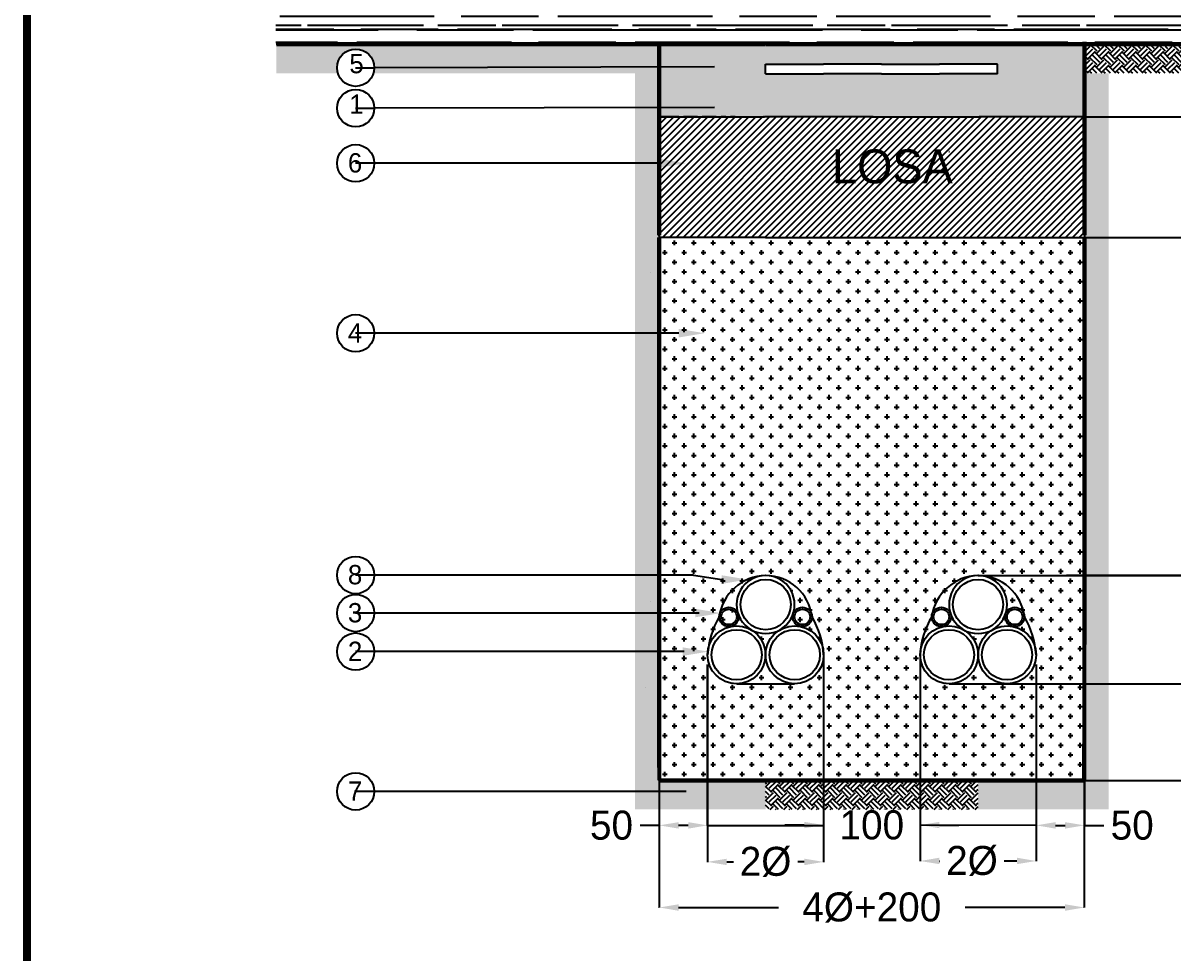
# Model space of a CAD drawing. Header units: inches. Extents: x -552 to 1468, y 96 to 2834.
# Drawn here: x -552 to 639, y 1125 to 2087 of the extents above; entities that cross this region are included whole.
import ezdxf

# ---------------------------------------------------------------- set-up
doc = ezdxf.new("R2010")
doc.units = ezdxf.units.IN
doc.header["$MEASUREMENT"] = 0
doc.layers.get('0').update_dxf_attribs({"color": 3})
doc.layers.get('Defpoints').update_dxf_attribs({"color": 50})
for name, color, linetype in [('Arena', 33, 'Continuous'), ('Asfalto', 251, 'Continuous'), ('Cepa', 6, 'Continuous'), ('Cinta', 52, 'Continuous'), ('Dimensiones', 7, 'Continuous'), ('Ductos', 30, 'Continuous'), ('Flejes', 4, 'Continuous'), ('Loza', 3, 'Continuous'), ('Marco', 7, 'Continuous'), ('Textos', 7, 'Continuous'), ('Tierra', 34, 'Continuous')]:
    doc.layers.add(name, color=color, linetype=linetype)
doc.styles.get("Standard").update_dxf_attribs({"font": ''})
doc.styles.get('Standard').set_extended_font_data('Zurich Ex BT')
doc.dimstyles.get("Standard").update_dxf_attribs({"dimtxt": 30, "dimasz": 20, "dimexe": 0.18, "dimexo": 0.0625, "dimgap": 2, "dimtad": 0, "dimtih": 1, "dimtoh": 1, "dimdec": 0, "dimzin": 0, "dimdsep": 46, "dimtxsty": 'Standard', "dimcen": 0.09, "dimadec": 0, "dimazin": 0, "dimtfac": 1, "dimtdec": 0, "dimtofl": 0, "dimtmove": 0, "dimatfit": 3, "dimfxl": 0, "dimtolj": 1, "dimtzin": 0, "dimarcsym": 0})

# ---------------------------------------------------------------- blocks, each defined once
blk = doc.blocks.new('*D4')
at = {"layer": 'Defpoints', "color": 0}
for p in [(502.4, 1403.1), (327.1, 1303.1), (1230.7, 1303.1)]:
    blk.add_point(p, dxfattribs=at)
at = {"layer": 'Dimensiones', "color": 0, "lineweight": -2}
for p, q in [((502.5, 1403.1), (1230.9, 1403.1)), ((1230.7, 1383.1), (1230.7, 1370.4)), ((1230.7, 1323.1), (1230.7, 1335.9)), ((327.2, 1303.1), (1230.9, 1303.1))]:
    blk.add_line(p, q, dxfattribs=at)
at = {"layer": 'Dimensiones', "color": 0}
for points in [[(1227.4, 1383.1), (1234, 1383.1), (1230.7, 1403.1)], [(1227.4, 1323.1), (1234, 1323.1), (1230.7, 1303.1)]]:
    blk.add_solid(points, dxfattribs=at)
at = {"layer": 'Dimensiones', "color": 0, "insert": (1230.7, 1353.1), "char_height": 30, "attachment_point": 5}
blk.add_mtext('\\A1;100', dxfattribs=at)
blk = doc.blocks.new('*D5')
at = {"layer": 'Defpoints', "color": 0}
for p in [(107.1, 1423.3), (157, 1423.3), (157, 1256.6)]:
    blk.add_point(p, dxfattribs=at)
at = {"layer": 'Dimensiones', "color": 0, "lineweight": -2}
for p, q in [((107.1, 1423.2), (107.1, 1256.4)), ((157, 1423.2), (157, 1256.4)), ((107.1, 1256.6), (87.1, 1256.6)), ((137, 1256.6), (127.1, 1256.6))]:
    blk.add_line(p, q, dxfattribs=at)
at = {"layer": 'Dimensiones', "color": 0}
for points in [[(127.1, 1259.9), (127.1, 1253.2), (107.1, 1256.6)], [(137, 1259.9), (137, 1253.2), (157, 1256.6)]]:
    blk.add_solid(points, dxfattribs=at)
at = {"layer": 'Dimensiones', "color": 0, "insert": (57.6, 1256.6), "char_height": 30, "attachment_point": 5}
blk.add_mtext('\\A1;50', dxfattribs=at)
blk = doc.blocks.new('*D8')
at = {"layer": 'Defpoints', "color": 0}
for p in [(547.3, 1865.1), (889.7, 1515.1), (1231.5, 1515.1)]:
    blk.add_point(p, dxfattribs=at)
at = {"layer": 'Dimensiones', "color": 0, "lineweight": -2}
for p, q in [((547.3, 1865.1), (1231.6, 1865.1)), ((1231.5, 1845.1), (1231.5, 1707.3)), ((1231.5, 1535.1), (1231.5, 1672.8)), ((889.7, 1515.1), (1231.6, 1515.1))]:
    blk.add_line(p, q, dxfattribs=at)
at = {"layer": 'Dimensiones', "color": 0}
for points in [[(1228.1, 1845.1), (1234.8, 1845.1), (1231.5, 1865.1)], [(1228.1, 1535.1), (1234.8, 1535.1), (1231.5, 1515.1)]]:
    blk.add_solid(points, dxfattribs=at)
at = {"layer": 'Dimensiones', "color": 0, "insert": (1231.5, 1690.1), "char_height": 30, "attachment_point": 5}
blk.add_mtext('\\A1;350', dxfattribs=at)
blk = doc.blocks.new('*D6')
at = {"layer": 'Defpoints', "color": 0}
for p in [(497.3, 1423.3), (547.2, 1423.3), (497.3, 1256.6)]:
    blk.add_point(p, dxfattribs=at)
at = {"layer": 'Dimensiones', "color": 0, "lineweight": -2}
for p, q in [((497.3, 1423.2), (497.3, 1256.4)), ((547.2, 1423.2), (547.2, 1256.4)), ((517.3, 1256.6), (527.2, 1256.6)), ((547.2, 1256.6), (567.2, 1256.6))]:
    blk.add_line(p, q, dxfattribs=at)
at = {"layer": 'Dimensiones', "color": 0}
for points in [[(517.3, 1259.9), (517.3, 1253.2), (497.3, 1256.6)], [(527.2, 1259.9), (527.2, 1253.2), (547.2, 1256.6)]]:
    blk.add_solid(points, dxfattribs=at)
at = {"layer": 'Dimensiones', "color": 0, "insert": (596.7, 1256.6), "char_height": 30, "attachment_point": 5}
blk.add_mtext('\\A1;50', dxfattribs=at)
blk = doc.blocks.new('*D7')
at = {"layer": 'Defpoints', "color": 0}
for p in [(277.2, 1433.1), (377.1, 1433.1), (377.1, 1256.9)]:
    blk.add_point(p, dxfattribs=at)
at = {"layer": 'Dimensiones', "color": 0, "lineweight": -2}
for p, q in [((277.2, 1433.1), (277.2, 1256.7)), ((377.1, 1433.1), (377.1, 1256.7)), ((257.2, 1256.9), (237.2, 1256.9)), ((397.1, 1256.9), (417.1, 1256.9))]:
    blk.add_line(p, q, dxfattribs=at)
at = {"layer": 'Dimensiones', "color": 0}
for points in [[(257.2, 1260.2), (257.2, 1253.6), (277.2, 1256.9)], [(397.1, 1260.2), (397.1, 1253.6), (377.1, 1256.9)]]:
    blk.add_solid(points, dxfattribs=at)
at = {"layer": 'Dimensiones', "color": 0, "insert": (327.1, 1256.9), "char_height": 30, "attachment_point": 5}
blk.add_mtext('\\A1;100', dxfattribs=at)
blk = doc.blocks.new('*D10')
at = {"layer": 'Defpoints', "color": 0}
for p in [(943, 2264.9), (547.3, 1865.1), (1230.9, 1865.1)]:
    blk.add_point(p, dxfattribs=at)
at = {"layer": 'Dimensiones', "color": 0, "lineweight": -2}
for p, q in [((943, 2264.9), (1231.1, 2264.9)), ((1230.9, 2244.9), (1230.9, 2035.5)), ((1230.9, 1885.1), (1230.9, 2000.9)), ((547.3, 1865.1), (1231.1, 1865.1))]:
    blk.add_line(p, q, dxfattribs=at)
at = {"layer": 'Dimensiones', "color": 0}
for points in [[(1227.6, 2244.9), (1234.3, 2244.9), (1230.9, 2264.9)], [(1227.6, 1885.1), (1234.3, 1885.1), (1230.9, 1865.1)]]:
    blk.add_solid(points, dxfattribs=at)
at = {"layer": 'Dimensiones', "color": 0, "insert": (1230.9, 2018.2), "char_height": 30, "attachment_point": 5}
blk.add_mtext('\\A1;400', dxfattribs=at)
blk = doc.blocks.new('*D11')
at = {"layer": 'Defpoints', "color": 0}
for p in [(547.3, 1989.9), (547.3, 1865.1), (1163, 1865.1)]:
    blk.add_point(p, dxfattribs=at)
at = {"layer": 'Dimensiones', "color": 0, "lineweight": -2}
for p, q in [((547.3, 1989.9), (1163.2, 1989.9)), ((1163, 1969.9), (1163, 1934.4)), ((1163, 1885.1), (1163, 1899.9)), ((547.4, 1865.1), (1163.2, 1865.1))]:
    blk.add_line(p, q, dxfattribs=at)
at = {"layer": 'Dimensiones', "color": 0}
for points in [[(1159.7, 1969.9), (1166.4, 1969.9), (1163, 1989.9)], [(1159.7, 1885.1), (1166.4, 1885.1), (1163, 1865.1)]]:
    blk.add_solid(points, dxfattribs=at)
at = {"layer": 'Dimensiones', "color": 0, "insert": (1163, 1917.1), "char_height": 30, "attachment_point": 5}
blk.add_mtext('\\A1;125', dxfattribs=at)
blk = doc.blocks.new('*D12')
at = {"layer": 'Defpoints', "color": 0}
for p in [(437.1, 1515.1), (437.2, 1403.1), (1231.6, 1403.1)]:
    blk.add_point(p, dxfattribs=at)
at = {"layer": 'Dimensiones', "color": 0, "lineweight": -2}
for p, q in [((437.2, 1515.1), (1231.8, 1515.1)), ((1231.6, 1495.1), (1231.6, 1478.1)), ((1231.6, 1423.1), (1231.6, 1440.1)), ((437.3, 1403.1), (1231.8, 1403.1))]:
    blk.add_line(p, q, dxfattribs=at)
at = {"layer": 'Dimensiones', "color": 0}
for points in [[(1228.3, 1495.1), (1234.9, 1495.1), (1231.6, 1515.1)], [(1228.3, 1423.1), (1234.9, 1423.1), (1231.6, 1403.1)]]:
    blk.add_solid(points, dxfattribs=at)
at = {"layer": 'Dimensiones', "color": 0, "insert": (1231.6, 1459.1), "char_height": 30, "attachment_point": 5}
blk.add_mtext('\\A1;1.866 Ø', dxfattribs=at)
blk = doc.blocks.new('*D13')
at = {"layer": 'Defpoints', "color": 0}
for p in [(157, 1256.6), (277.2, 1256.9), (277.2, 1218.8)]:
    blk.add_point(p, dxfattribs=at)
at = {"layer": 'Dimensiones', "color": 0, "lineweight": -2}
for p, q in [((157, 1256.5), (157, 1218.6)), ((277.2, 1256.8), (277.2, 1218.6)), ((177, 1218.8), (183.9, 1218.8)), ((257.2, 1218.8), (250.4, 1218.8))]:
    blk.add_line(p, q, dxfattribs=at)
at = {"layer": 'Dimensiones', "color": 0}
for points in [[(177, 1222.1), (177, 1215.4), (157, 1218.8)], [(257.2, 1222.1), (257.2, 1215.4), (277.2, 1218.8)]]:
    blk.add_solid(points, dxfattribs=at)
at = {"layer": 'Dimensiones', "color": 0, "insert": (217.1, 1218.8), "char_height": 30, "attachment_point": 5}
blk.add_mtext('\\A1;2Ø', dxfattribs=at)
blk = doc.blocks.new('*D14')
at = {"layer": 'Defpoints', "color": 0}
for p in [(377.1, 1257.1), (497.3, 1256.6), (497.3, 1219.7)]:
    blk.add_point(p, dxfattribs=at)
at = {"layer": 'Dimensiones', "color": 0, "lineweight": -2}
for p, q in [((377.1, 1257), (377.1, 1219.5)), ((497.3, 1256.5), (497.3, 1219.5)), ((397.1, 1219.7), (397.5, 1219.7)), ((477.3, 1219.7), (464, 1219.7))]:
    blk.add_line(p, q, dxfattribs=at)
at = {"layer": 'Dimensiones', "color": 0}
for points in [[(397.1, 1223.1), (397.1, 1216.4), (377.1, 1219.7)], [(477.3, 1223.1), (477.3, 1216.4), (497.3, 1219.7)]]:
    blk.add_solid(points, dxfattribs=at)
at = {"layer": 'Dimensiones', "color": 0, "insert": (430.8, 1219.7), "char_height": 30, "attachment_point": 5}
blk.add_mtext('\\A1;2Ø', dxfattribs=at)
blk = doc.blocks.new('*D15')
at = {"layer": 'Defpoints', "color": 0}
for p in [(107.1, 1171.6), (107.1, 1171.6), (547.1, 1171.6)]:
    blk.add_point(p, dxfattribs=at)
at = {"layer": 'Dimensiones', "color": 0, "lineweight": -2}
for p, q in [((107.1, 1171.6), (107.1, 1171.8)), ((127.1, 1171.6), (230.5, 1171.6)), ((527.1, 1171.6), (423.7, 1171.6)), ((547.1, 1171.6), (547.1, 1171.8))]:
    blk.add_line(p, q, dxfattribs=at)
at = {"layer": 'Dimensiones', "color": 0}
for points in [[(127.1, 1174.9), (127.1, 1168.2), (107.1, 1171.6)], [(527.1, 1174.9), (527.1, 1168.2), (547.1, 1171.6)]]:
    blk.add_solid(points, dxfattribs=at)
at = {"layer": 'Dimensiones', "color": 0, "insert": (327.1, 1171.6), "char_height": 30, "attachment_point": 5}
blk.add_mtext('\\A1;4Ø+200', dxfattribs=at)
blk = doc.blocks.new('MARCO')
at = {"layer": 'Marco', "const_width": 5.6}
blk.add_lwpolyline([(0, 0), (0, 1820), (1295, 1820), (1295, 0)], close=True, dxfattribs=at)
blk = doc.blocks.new('marco y logo')
at = {"xscale": 1.5, "yscale": 1.5, "zscale": 1.5}
blk.add_blockref('MARCO', (-547.5, 100), dxfattribs=at)

msp = doc.modelspace()

# ---------------------------------------------------------------- hatches: boundary and pattern name
at = {"layer": 'Arena'}
h = msp.add_hatch(dxfattribs=at)
h.set_pattern_fill('CROSS', color=256, scale=40, style=0)
h.set_pattern_definition([(0, (-2279.645, 19.482), (10, 10), [5, -15]), (90, (-2277.145, 16.982), (-10, 10), [5, -15])])
h.paths.add_polyline_path([(327.3, 1865.1), (217.1, 1865.1), (107, 1865.1), (107.1, 1303.1), (217.1, 1303.1), (327.1, 1303.1), (437.1, 1303.1), (547.1, 1303.1), (547.3, 1865.1)])
h.paths.add_polyline_path([(437.1, 1515.1, -0.509022), (465.8, 1476, -0.830425), (485.1, 1472.3, -1), (465.1, 1472.3, -0.070353), (465.5, 1475.1, -0.318369), (437.1, 1455.1, -1.002086)], flags=16)
h.paths.add_polyline_path([(409.1, 1472.3, -1), (389.1, 1472.3, -1)], flags=16)
h.paths.add_polyline_path([(217.1, 1455.1, -0.318369), (188.8, 1475.1, -0.070353), (189.2, 1472.3, -1), (169.2, 1472.3, -0.830425), (188.5, 1476, -0.509022), (217.1, 1515.1, -1.002086)], flags=16)
h.paths.add_polyline_path([(437.1, 1433.1, -1), (377.1, 1433.1, -1)], flags=16)
h.paths.add_polyline_path([(265.2, 1472.3, -1), (245.2, 1472.3, -1)], flags=16)
h.paths.add_polyline_path([(263.2, 1472.3, -1), (247.2, 1472.3, -1)], flags=0)
h.paths.add_polyline_path([(497.2, 1433.1, -1), (437.2, 1433.1, -1)], flags=16)
h.paths.add_polyline_path([(277.2, 1433.1, -1), (217.2, 1433.1, -1)], flags=16)
h.paths.add_polyline_path([(187.2, 1472.3, -1), (171.2, 1472.3, -1)], flags=0)
h.paths.add_polyline_path([(217.1, 1433.1, -1), (157.1, 1433.1, -1)], flags=16)
edge = h.paths.add_edge_path(flags=0)
edge.add_arc((217.2, 1485.1), 26, 180, 360)
edge.add_arc((217.2, 1485.1), 26, 0, 180)
edge = h.paths.add_edge_path(flags=0)
edge.add_arc((217.2, 1485.1), 26, 180, 360)
edge.add_arc((217.2, 1485.1), 26, 0, 180)
edge = h.paths.add_edge_path(flags=0)
edge.add_arc((187.2, 1433.1), 26, 0, 180)
edge.add_arc((187.2, 1433.1), 26, 180, 360)
edge = h.paths.add_edge_path(flags=0)
edge.add_arc((187.2, 1433.1), 26, 0, 180)
edge.add_arc((187.2, 1433.1), 26, 180, 360)
edge = h.paths.add_edge_path(flags=0)
edge.add_arc((247.3, 1433.1), 26, 0, 180)
edge.add_arc((247.3, 1433.1), 26, 180, 360)
edge = h.paths.add_edge_path(flags=0)
edge.add_arc((247.3, 1433.1), 26, 0, 180)
edge.add_arc((247.3, 1433.1), 26, 180, 360)
edge = h.paths.add_edge_path(flags=0)
edge.add_arc((407, 1433.1), 26, 180, 360)
edge.add_arc((407, 1433.1), 26, 0, 180)
edge = h.paths.add_edge_path(flags=0)
edge.add_arc((407, 1433.1), 26, 180, 360)
edge.add_arc((407, 1433.1), 26, 0, 180)
edge = h.paths.add_edge_path(flags=0)
edge.add_arc((437.1, 1485.1), 26, 180, 360)
edge.add_arc((437.1, 1485.1), 26, 0, 180)
edge = h.paths.add_edge_path(flags=0)
edge.add_arc((437.1, 1485.1), 26, 180, 360)
edge.add_arc((437.1, 1485.1), 26, 0, 180)
edge = h.paths.add_edge_path(flags=0)
edge.add_arc((399.1, 1472.3), 8, 0, 180)
edge.add_arc((399.1, 1472.3), 8, 180, 360)
edge = h.paths.add_edge_path(flags=0)
edge.add_arc((399.1, 1472.3), 8, 0, 180)
edge.add_arc((399.1, 1472.3), 8, 180, 360)
edge = h.paths.add_edge_path(flags=0)
edge.add_arc((467.1, 1433.1), 26, 180, 360)
edge.add_arc((467.1, 1433.1), 26, 0, 180)
edge = h.paths.add_edge_path(flags=0)
edge.add_arc((467.1, 1433.1), 26, 180, 360)
edge.add_arc((467.1, 1433.1), 26, 0, 180)
edge = h.paths.add_edge_path(flags=0)
edge.add_arc((475.1, 1472.3), 8, 0, 180)
edge.add_arc((475.1, 1472.3), 8, 180, 360)
edge = h.paths.add_edge_path(flags=0)
edge.add_arc((475.1, 1472.3), 8, 0, 180)
edge.add_arc((475.1, 1472.3), 8, 180, 360)
at = {"layer": 'Asfalto'}
h = msp.add_hatch(dxfattribs=at)
h.set_pattern_fill('AR-RROOF', color=256, scale=20, style=0)
h.paths.add_polyline_path([(943, 2196.7), (943, 2264.9), (-289.2, 2264.9), (-289.2, 2196.7), (-242.5, 2153.1), (-341.2, 2153.1), (-290, 2122.6), (-290, 2064.9), (107, 2064.9), (547.3, 2064.9), (943.8, 2064.9), (943.8, 2122.6), (995, 2153.1), (896.3, 2153.1)])
h.paths.add_polyline_path([(217.1, 2185.8), (486.3, 2185.8), (486.3, 2132.1), (217.1, 2132.1)], flags=24)
at = {"layer": 'Dimensiones'}
h = msp.add_hatch(dxfattribs=at)
h.set_pattern_fill('AR-SAND', color=256, scale=5, style=0)
h.paths.add_polyline_path([(547.3, 1989.9), (547.3, 2064.9), (107, 2064.9), (107, 1989.9), (215.9, 1989.9), (328.4, 1989.9), (438.4, 1989.9)])
h.paths.add_polyline_path([(457.1, 2034.3), (397.1, 2034.3), (337.1, 2034.3), (277.1, 2034.3), (217.1, 2034.3), (217.1, 2044.3), (277.1, 2044.3), (337.1, 2044.3), (397.1, 2044.3), (457.1, 2044.3)], flags=16)
at = {"layer": 'Loza'}
h = msp.add_hatch(dxfattribs=at)
h.set_pattern_fill('ANSI31', color=256, scale=40, style=0)
h.set_pattern_definition([(45, (-2279.645, 19.482), (-3.535534, 3.535534), [])])
h.paths.add_polyline_path([(325.9, 1989.9), (215.9, 1989.9), (107, 1989.9), (107, 1865.1), (217.1, 1865.1), (327.3, 1865.1), (547.3, 1865.1), (547.3, 1989.9), (438.4, 1989.9)])
h.paths.add_polyline_path([(265.5, 1964.9), (431.4, 1964.9), (431.4, 1911.2), (265.5, 1911.2)], flags=24)
at = {"layer": 'Tierra'}
h = msp.add_hatch(dxfattribs=at)
h.set_pattern_fill('EARTH', color=256, scale=40, angle=45, style=0)
h.set_pattern_definition([(45, (-249.346, -44.704), (9e-16, 14.142136), [10, -10]), (45, (-251.998, -42.052), (9e-16, 14.142136), [10, -10]), (45, (-254.649, -39.4), (9e-16, 14.142136), [10, -10]), (135, (-254.649, -37.633), (-14.142136, 2e-15), [10, -10]), (135, (-251.998, -34.981), (-14.142136, 2e-15), [10, -10]), (135, (-249.346, -32.329), (-14.142136, 2e-15), [10, -10])])
h.paths.add_polyline_path([(217.1, 1303.1), (157, 1303.1), (157, 1273.1), (217.1, 1273.1)])
h.paths.add_polyline_path([(157, 1303.1), (107.1, 1303.1), (107, 1303.1), (107, 1436.7), (82, 1436.7), (82, 1273.1), (157, 1273.1)])
h.paths.add_polyline_path([(107, 1601.1), (82, 1601.1), (82, 1436.7), (107, 1436.7)])
h.paths.add_polyline_path([(107, 1703.7), (82, 1703.7), (82, 1601.1), (107, 1601.1)])
h.paths.add_polyline_path([(107, 1765.9), (82, 1765.9), (82, 1703.7), (107, 1703.7)])
h.paths.add_polyline_path([(107, 1941.8), (82, 1941.8), (82, 1765.9), (107, 1765.9)])
h.paths.add_polyline_path([(107, 1999.5), (82, 1999.4), (82, 1941.8), (107, 1941.8)])
h.paths.add_polyline_path([(107, 2041.4), (-188.1, 2040.7, -0.076823), (-189, 2034.9), (82, 2034.9), (82, 1999.4), (107, 1999.5)])
h.paths.add_polyline_path([(107, 2064.9), (-289.5, 2064.9), (-289.5, 2034.9), (-225.7, 2034.9, -0.076817), (-226.6, 2040.7, -0.999988), (-188.1, 2040.7), (107, 2041.4)])
h = msp.add_hatch(dxfattribs=at)
h.set_pattern_fill('EARTH', color=256, scale=40, angle=45, style=0)
h.paths.add_polyline_path([(943.8, 2064.9), (547.3, 2064.9), (547.3, 2034.9), (943.7, 2034.9)])
h = msp.add_hatch(dxfattribs=at)
h.set_pattern_fill('EARTH', color=256, scale=40, angle=45, style=0)
h.set_pattern_definition([(135, (903.619, -44.704), (-9e-16, 14.142136), [10, -10]), (135, (906.27, -42.052), (-9e-16, 14.142136), [10, -10]), (135, (908.922, -39.4), (-9e-16, 14.142136), [10, -10]), (45, (908.922, -37.633), (14.142136, 2e-15), [10, -10]), (45, (906.27, -34.981), (14.142136, 2e-15), [10, -10]), (45, (903.619, -32.329), (14.142136, 2e-15), [10, -10])])
h.paths.add_polyline_path([(437.1, 1303.1), (497.3, 1303.1), (497.3, 1273.1), (437.1, 1273.1)])
h.paths.add_polyline_path([(497.3, 1303.1), (547.1, 1303.1), (547.3, 1303.1), (547.3, 1436.7), (572.3, 1436.7), (572.3, 1273.1), (497.3, 1273.1)])
h.paths.add_polyline_path([(547.3, 1601.1), (572.3, 1601.1), (572.3, 1436.7), (547.3, 1436.7)])
h.paths.add_polyline_path([(547.3, 1703.7), (572.3, 1703.7), (572.3, 1601.1), (547.3, 1601.1)])
h.paths.add_polyline_path([(547.3, 1765.9), (572.3, 1765.9), (572.3, 1703.7), (547.3, 1703.7)])
h.paths.add_polyline_path([(547.3, 1941.8), (572.3, 1941.8), (572.3, 1765.9), (547.3, 1765.9)])
h.paths.add_polyline_path([(547.3, 1999.5), (572.3, 1999.4), (572.3, 1941.8), (547.3, 1941.8)])
h.paths.add_polyline_path([(572.3, 2034.9), (547.3, 2034.9), (547.3, 1999.5), (572.3, 1999.4)])
h = msp.add_hatch(dxfattribs=at)
h.set_pattern_fill('EARTH', color=256, scale=40, angle=45, style=0)
h.set_pattern_definition([(45, (-2279.645, 19.482), (9e-16, 14.142136), [10, -10]), (45, (-2282.297, 22.134), (9e-16, 14.142136), [10, -10]), (45, (-2284.948, 24.785), (9e-16, 14.142136), [10, -10]), (135, (-2284.948, 26.553), (-14.142136, 2e-15), [10, -10]), (135, (-2282.297, 29.205), (-14.142136, 2e-15), [10, -10]), (135, (-2279.645, 31.857), (-14.142136, 2e-15), [10, -10])])
h.paths.add_polyline_path([(437.1, 1303.1), (327.1, 1303.1), (327, 1303.1), (217.1, 1303.1), (217.1, 1273.1), (327.1, 1273.1), (437.1, 1273.1)])

# ---------------------------------------------------------------- linework, layer by layer
for p, q in [((107, 2064.9), (-289.5, 2064.9)), ((107, 2064.9), (107, 1303.1)), ((107, 2064.9), (547.3, 2064.9)), ((348.5, 2064.9), (355.4, 2064.9)), ((547.3, 2064.9), (547.3, 1303.1)), ((547.3, 2064.9), (943.7, 2064.9)), ((107, 1989.9), (107, 1866.3)), ((127.2, 1989.9), (107, 1989.9)), ((107, 1989.9), (215.9, 1989.9)), ((146.7, 1989.9), (132.1, 1989.9)), ((166.1, 1989.9), (151.5, 1989.9)), ((175.8, 1989.9), (171, 1989.9)), ((185.6, 1989.9), (180.7, 1989.9)), ((215, 1989.9), (214.6, 1989.9)), ((328.4, 1989.9), (215.9, 1989.9)), ((219.3, 1989.9), (219.7, 1989.9)), ((325.9, 1989.9), (438.4, 1989.9)), ((547.3, 1989.9), (438.4, 1989.9)), ((407, 1953.8), (407.7, 1953.8)), ((107, 1865.1), (107, 1864.9)), ((217.1, 1865.1), (107, 1865.1)), ((217.1, 1865.1), (327.3, 1865.1)), ((327.3, 1865.1), (547.3, 1865.1)), ((107, 1841.5), (107, 1841.5)), ((107, 1841.5), (107, 1757.2)), ((107.1, 1303.1), (107.1, 1423.3)), ((547.1, 1303.1), (547.2, 1423.3)), ((197.6, 1303.1), (107, 1303.1)), ((107.1, 1303.1), (197.6, 1303.1)), ((217.1, 1303.1), (107.1, 1303.1)), ((217.1, 1303.1), (327.1, 1303.1)), ((236.6, 1303.1), (327.3, 1303.1)), ((327.1, 1303.1), (236.6, 1303.1)), ((417.6, 1303.1), (327, 1303.1)), ((327.1, 1303.1), (417.6, 1303.1)), ((437.1, 1303.1), (327.1, 1303.1)), ((437.1, 1303.1), (547.1, 1303.1)), ((456.6, 1303.1), (547.3, 1303.1)), ((547.1, 1303.1), (456.6, 1303.1)), ((497.6, 1303.1), (497.5, 1303.1))]:
    msp.add_line(p, q)
at = {"linetype": 'Continuous'}
for p, q in [((107, 1866.3), (107, 1990)), ((107, 1515.1), (107, 1865.1)), ((107, 1758.3), (107, 1849.5)), ((98, 1828.7), (98, 1828.7)), ((107, 1749.1), (107, 1749.1)), ((98, 1488.5), (98, 1488.5)), ((336.2, 1488.5), (336.2, 1488.5))]:
    msp.add_line(p, q, dxfattribs=at)
msp.add_lwpolyline([(-290, 2058.3, 0, 0, 0), (-290, 2122.6, 0, 0, 0), (-341.2, 2153.1, 0, 0, 0), (-242.5, 2153.1, 0, 0, 0), (-289.2, 2196.7, 0, 0, 0), (-289.2, 2264.9, 9.17, 9.17, 0)], format="xyseb")
at = {"layer": 'Arena'}
for p, q in [((93.3, 1399.7), (93.3, 1399.7)), ((341, 1399.7), (341, 1399.7))]:
    msp.add_line(p, q, dxfattribs=at)
at = {"layer": 'Cepa', "const_width": 4.45}
for points in [[(-289.5, 2064.9), (197.6, 2064.9)], [(217, 2064.9), (197.6, 2064.9)], [(327.3, 2064.9), (217.1, 2064.9)], [(327, 2064.9), (456.6, 2064.9)], [(943.7, 2064.9), (456.6, 2064.9)], [(217.1, 1303.1), (107.1, 1303.1)], [(217.1, 1303.1), (327.1, 1303.1)], [(437.1, 1303.1), (327.1, 1303.1)], [(437.1, 1303.1), (547.1, 1303.1)]]:
    msp.add_lwpolyline(points, dxfattribs=at)
at = {"layer": 'Cepa', "linetype": 'Continuous', "const_width": 4.45}
for points in [[(107, 2067.6), (107, 1867.1)], [(547.3, 2067.6), (547.3, 1867.1)], [(107, 1865.1), (107.1, 1303.1)], [(547.3, 1865.1), (547.1, 1303.1)]]:
    msp.add_lwpolyline(points, dxfattribs=at)
at = {"layer": 'Cinta'}
for p, q in [((217.1, 2034.3), (217.1, 2044.3)), ((217.1, 2044.3), (277.1, 2044.3)), ((337.1, 2044.3), (277.1, 2044.3)), ((337.1, 2044.3), (397.1, 2044.3)), ((457.1, 2044.3), (397.1, 2044.3)), ((457.1, 2034.3), (457.1, 2044.3)), ((217.1, 2034.3), (277.1, 2034.3)), ((337.1, 2034.3), (277.1, 2034.3)), ((337.1, 2034.3), (397.1, 2034.3)), ((457.1, 2034.3), (397.1, 2034.3))]:
    msp.add_line(p, q, dxfattribs=at)
at = {"layer": 'Dimensiones'}
for p, q in [((816.3, 1515.1), (528.6, 1515.1)), ((157, 1256.4), (157, 1423.2)), ((107.1, 1303.1), (107.1, 1171.6)), ((547.1, 1303.1), (547.1, 1171.6)), ((157, 1256.6), (277.3, 1256.4)), ((377.1, 1257.1), (497.3, 1256.9))]:
    msp.add_line(p, q, dxfattribs=at)
at = {"layer": 'Ductos'}
for centre, radius in [((217.2, 1485.1), 26), ((437.1, 1485.1), 26), ((179.2, 1472.3), 10), ((179.2, 1472.3), 8), ((255.2, 1472.3), 10), ((255.2, 1472.3), 8), ((399.1, 1472.3), 10), ((399.1, 1472.3), 8), ((475.1, 1472.3), 10), ((475.1, 1472.3), 8), ((187.1, 1433.1), 30), ((187.2, 1433.1), 26), ((247.2, 1433.1), 30), ((247.3, 1433.1), 26), ((407.1, 1433.1), 30), ((407, 1433.1), 26), ((467.2, 1433.1), 30), ((467.1, 1433.1), 26)]:
    msp.add_circle(centre, radius, dxfattribs=at)
for centre, start, end in [((217.1, 1485.1), 89.8806, 270.1194), ((217.2, 1485.1), 269.8806, 90.1194), ((437.1, 1485.1), 89.8806, 270.1194), ((437.2, 1485.1), 269.8806, 90.1194)]:
    msp.add_arc(centre, 30, start, end, dxfattribs=at)
at = {"layer": 'Flejes'}
for p, q in [((187.2, 1403.1), (247.2, 1403.1)), ((407.2, 1403.1), (467.2, 1403.1))]:
    msp.add_line(p, q, dxfattribs=at)
for centre, radius, start, end in [((218, 1465.7), 49.4, 91.1943, 172.2866), ((216.7, 1466.3), 48.9, 7.1537, 89.0446), ((438, 1465.7), 49.4, 91.1943, 172.2866), ((436.7, 1466.3), 48.9, 7.1537, 89.0446), ((242.7, 1428.4), 85.7, 149.1584, 176.8413), ((191.6, 1428.4), 85.7, 3.1587, 30.8416), ((462.7, 1428.4), 85.7, 149.1584, 176.8413), ((411.6, 1428.4), 85.7, 3.1587, 30.8416)]:
    msp.add_arc(centre, radius, start, end, dxfattribs=at)
at = {"layer": 'Textos'}
for p, q in [((-207.3, 2040.7), (-188.1, 2040.7)), ((-207.3, 2040.7), (-207.3, 2040.7)), ((-207.3, 2040.7), (-207.3, 2040.7)), ((164.2, 2041.5), (-188.3, 2040.7)), ((-207.3, 1998.8), (-188.1, 1998.8)), ((164.2, 1999.6), (-188.3, 1998.8)), ((107.9, 1941.8), (-207.3, 1941.8)), ((-151.8, 1941.8), (-207.3, 1941.8)), ((-188.1, 1765.9), (-207.3, 1765.9)), ((127.2, 1765.9), (-188.1, 1765.9)), ((-188.1, 1515.6), (-207.3, 1515.6)), ((142.5, 1515.6), (-188.1, 1515.6)), ((142.5, 1515.6), (171.8, 1511)), ((-188.1, 1476.3), (-207.3, 1476.3)), ((148.4, 1476.3), (-188.1, 1476.3)), ((-188.1, 1436.4), (-207.3, 1436.4)), ((132.9, 1436.4), (-188.1, 1436.4)), ((135, 1291.7), (-208.5, 1291.7))]:
    msp.add_line(p, q, dxfattribs=at)
for centre in [(-207.3, 2040.7), (-207.3, 1998.8), (-207.3, 1941.8), (-207.3, 1765.9), (-207.3, 1515.6), (-207.3, 1476.3), (-207.3, 1436.4), (-207.3, 1291.7)]:
    msp.add_circle(centre, 19.3, dxfattribs=at)
for points in [[(164.2, 2045.9), (164.2, 2037), (190.8, 2041.5)], [(164.2, 2004), (164.2, 1995.2), (190.8, 1999.6)], [(107.9, 1946.3), (107.9, 1937.4), (134.5, 1941.8)], [(127.2, 1770.4), (127.2, 1761.5), (153.8, 1765.9)], [(171.8, 1515.4), (171.8, 1506.5), (198.4, 1511)], [(144.3, 1480.7), (144.3, 1471.9), (170.9, 1476.3)], [(131.4, 1440.8), (131.4, 1432), (158, 1436.4)], [(135, 1295.8), (135, 1287.6), (159.6, 1291.7)]]:
    msp.add_solid(points, dxfattribs=at)

# ---------------------------------------------------------------- block references
at = {"layer": 'Dimensiones'}
msp.add_blockref('marco y logo', (0, 0), dxfattribs=at)

# ---------------------------------------------------------------- texts
at = {"insert": (348.4, 1956.1), "char_height": 35, "width": 97.921, "attachment_point": 2}
msp.add_mtext('LOSA', dxfattribs=at)
at = {"layer": 'Textos', "attachment_point": 5}
for s, insert, char_height in [('{\\fZurich BlkEx BT|b0|i0|c0|p34;5}', (-206.4, 2044.8), 20.012), ('{\\fZurich BlkEx BT|b0|i0|c0|p34;1}', (-206.4, 2003), 20.012), ('6', (-207.9, 1942.1), 20), ('4', (-207.9, 1766.2), 20), ('8', (-207.9, 1515.9), 20), ('3', (-207.9, 1476.5), 20), ('2', (-207.9, 1436.7), 20), ('7', (-207.9, 1292), 20)]:
    msp.add_mtext(s, dxfattribs=dict(at, insert=insert, char_height=char_height))

# ---------------------------------------------------------------- dimensions: what is measured, and where the dimension line sits
at = {"layer": 'Dimensiones'}
for base, p1, p2, angle, picture, middle in [((1230.9, 1865.1), (943, 2264.9), (547.3, 1865.1), 90, '*D10', (1230.9, 2018.2)), ((1163, 1865.1), (547.3, 1989.9), (547.3, 1865.1), 90, '*D11', (1163, 1917.1)), ((1231.5, 1515.1), (547.3, 1865.1), (889.7, 1515.1), 90, '*D8', (1231.5, 1690.1)), ((497.3, 1256.6), (547.2, 1423.3), (497.3, 1423.3), 180, '*D6', (596.7, 1256.6)), ((1230.7, 1303.1), (502.4, 1403.1), (327.1, 1303.1), 90, '*D4', (1230.7, 1353.1))]:
    dim = msp.add_linear_dim(base=base, p1=p1, p2=p2, angle=angle, dimstyle='Standard', dxfattribs=at)
    dim.commit()
    dim.dimension.update_dxf_attribs({"geometry": picture, "text_midpoint": middle, "dimtype": 160})
dim = msp.add_linear_dim(base=(1231.6, 1403.1), p1=(437.1, 1515.1), p2=(437.2, 1403.1), angle=90, text='1.866 Ø', dimstyle='Standard', dxfattribs=at)
dim.commit()
dim.dimension.update_dxf_attribs({"geometry": '*D12', "text_midpoint": (1231.6, 1459.1)})
dim = msp.add_linear_dim(base=(377.1, 1256.9), p1=(277.2, 1433.1), p2=(377.1, 1433.1), dimstyle='Standard', dxfattribs=at)
dim.commit()
dim.dimension.update_dxf_attribs({"geometry": '*D7', "text_midpoint": (327.1, 1256.9)})
dim = msp.add_linear_dim(base=(157, 1256.6), p1=(107.1, 1423.3), p2=(157, 1423.3), dimstyle='Standard', dxfattribs=at)
dim.commit()
dim.dimension.update_dxf_attribs({"geometry": '*D5', "text_midpoint": (57.6, 1256.6), "dimtype": 160})
for base, p1, p2, text, picture, middle in [((277.2, 1218.8), (157, 1256.6), (277.2, 1256.9), '2Ø', '*D13', (217.1, 1218.8)), ((107.1, 1171.6), (547.1, 1171.6), (107.1, 1171.6), '4Ø+200', '*D15', (327.1, 1171.6))]:
    dim = msp.add_linear_dim(base=base, p1=p1, p2=p2, text=text, dimstyle='Standard', dxfattribs=at)
    dim.commit()
    dim.dimension.update_dxf_attribs({"geometry": picture, "text_midpoint": middle})
dim = msp.add_linear_dim(base=(497.3, 1219.7), p1=(377.1, 1257.1), p2=(497.3, 1256.6), text='2Ø', dimstyle='Standard', dxfattribs=at)
dim.commit()
dim.dimension.update_dxf_attribs({"geometry": '*D14', "text_midpoint": (430.8, 1219.7), "dimtype": 160})

doc.saveas('drawing.dxf')
